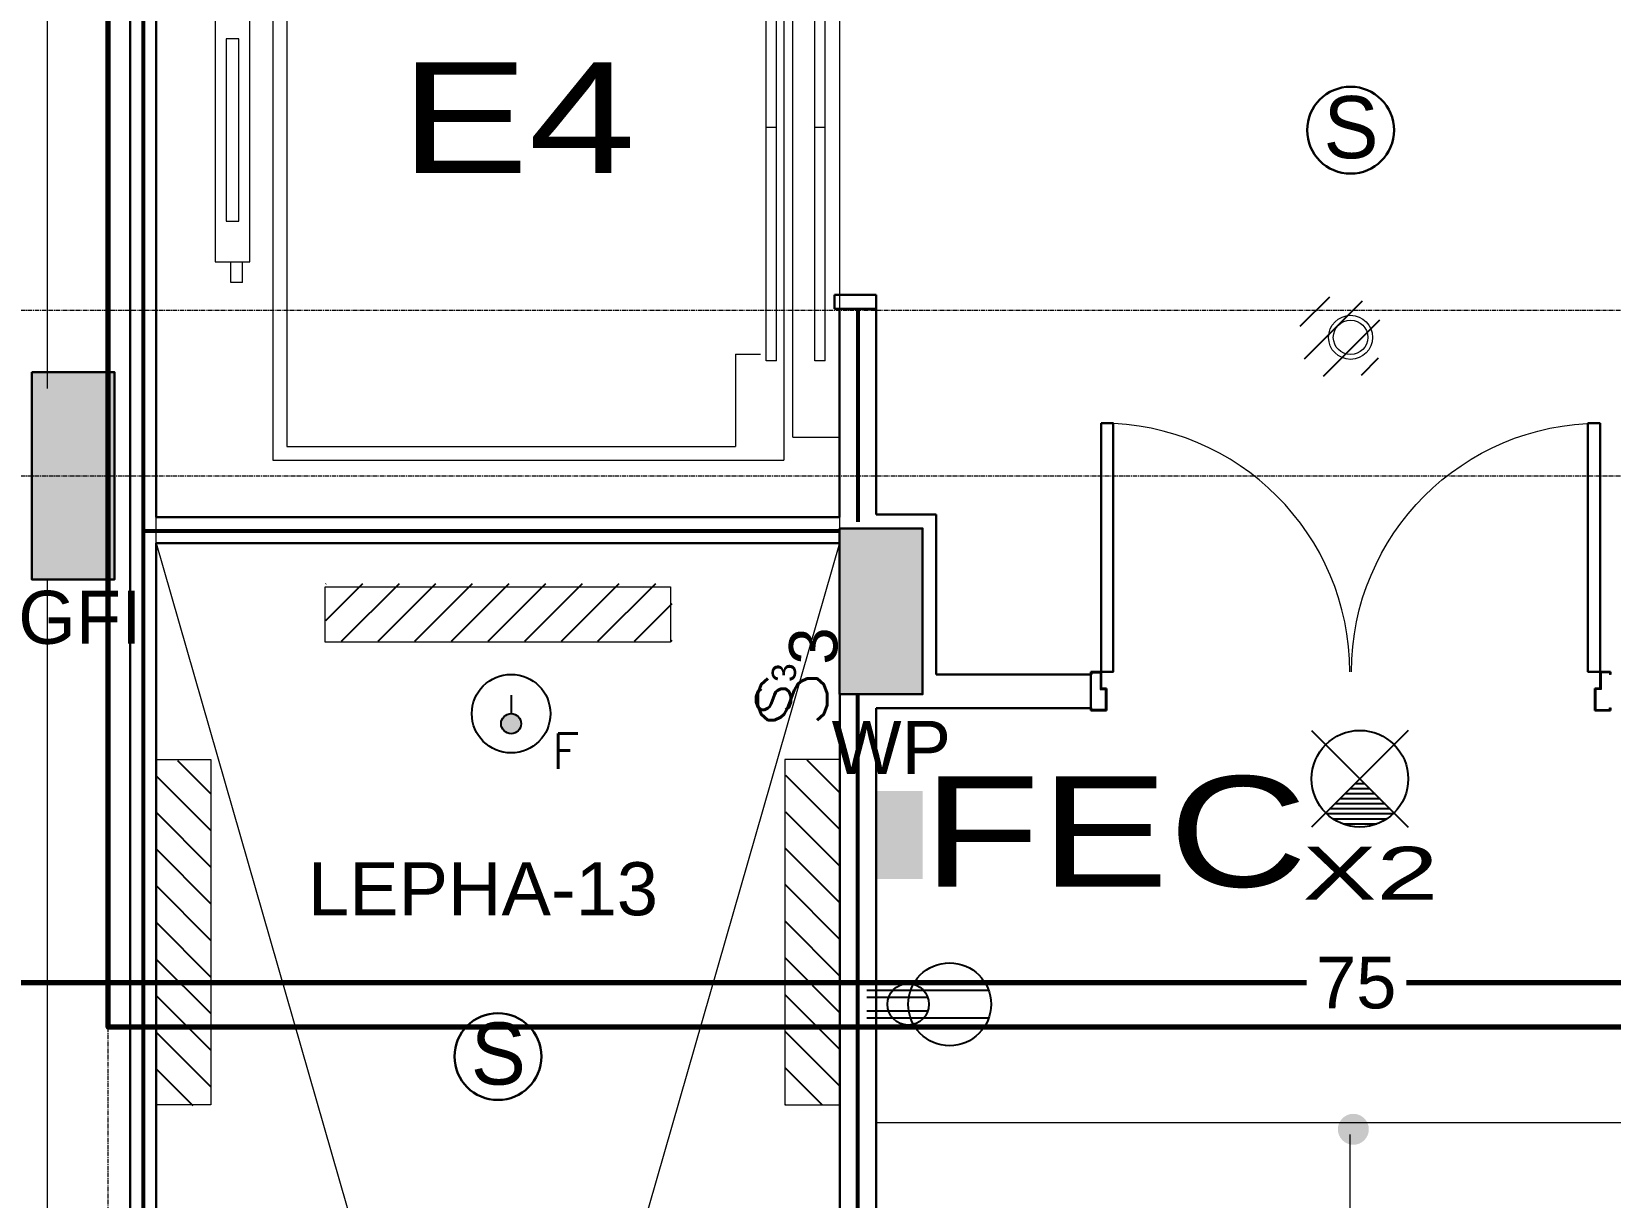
# Model space of a CAD drawing. Header units: inches. Extents: x -40190 to 0, y -3216 to 2257.
# Drawn here: x -22872 to -22643.3, y 798.7 to 967.5 of the extents above; entities that cross this region are included whole.
import ezdxf
from ezdxf import colors
from ezdxf.entities.mleader import LeaderData, LeaderLine
from ezdxf.enums import TextEntityAlignment as Align
from ezdxf.math import Vec2, Vec3

# ---------------------------------------------------------------- set-up
doc = ezdxf.new("R2010")
doc.units = ezdxf.units.IN
doc.header["$LTSCALE"] = 0.5
doc.header["$MEASUREMENT"] = 0
doc.linetypes.add('A113$0$CENTER', pattern=[2, 1.25, -0.25, 0.25, -0.25])
doc.linetypes.add('DASHED2', pattern=[0.375, 0.25, -0.125])
for name, color, linetype in [('A113$0$A-ANNO-PATT- 4-12', 8, 'Continuous'), ('A113$0$A-ANNO-PATT-13-14', 8, 'Continuous'), ('A113$0$A-ANNO-TEXT', 8, 'Continuous'), ('A113$0$A-COLS-COLS13-14', 8, 'Continuous'), ('A113$0$A-DOOR', 8, 'Continuous'), ('A113$0$A-DOOR-FRAM', 8, 'Continuous'), ('A113$0$A-EQPM-FEC', 8, 'Continuous'), ('A113$0$A-FLOR-EVTR', 8, 'Continuous'), ('A113$0$A-FLOR-HRAL', 8, 'Continuous'), ('A113$0$A-FLOR-OPEN-TO-BELOW', 8, 'Continuous'), ('A113$0$A-FLOR-SLAB', 8, 'Continuous'), ('A113$0$A-GRID-GRDP0-15', 8, 'Continuous'), ('A113$0$A-WALL-FIRE', 8, 'Continuous'), ('A113$0$A-WALL-FULL-INTR', 8, 'Continuous'), ('A613$0$A-CLNG-LITE', 3, 'Continuous'), ('A613$0$br613 - E-Lite', 8, 'Continuous'), ('A613$0$Level 30', 8, 'Continuous'), ('E-Anno-Keyn', 72, 'Continuous'), ('E-Anno-Note', 6, 'Continuous'), ('E-Emer-lite', 1, 'Continuous'), ('E-FIRE', 234, 'Continuous'), ('E-Lite-Exit', 13, 'Continuous'), ('E-Lite-Swch', 53, 'Continuous'), ('E-Lite-Swch @ 48', 53, 'Continuous'), ('E-Lite-Swch @ 96', 53, 'Continuous'), ('E-POWR-CLRN', 1, 'DASHED2'), ('E-Powr-Devc', 233, 'Continuous'), ('E-Powr-Devc @ 48', 233, 'Continuous'), ('E-Powr-Devc @ 96', 233, 'Continuous'), ('E-TEXT', 6, 'Continuous'), ('G-Anno', 6, 'Continuous'), ('M-HVAC-text', 6, 'Continuous'), ('XREF', 7, 'Continuous')]:
    doc.layers.add(name, color=color, linetype=linetype)
doc.layers.add('E-Fire-Covr', color=240, linetype='Continuous', lineweight=70, plot=False)
doc.styles.add('A113$0$style-Arial', font='arial.ttf')
doc.styles.add('A613$0$style-Arial', font='arial.ttf')
doc.styles.add('M08', font='arial.ttf', dxfattribs={"height": 7.68})
doc.styles.add('MAMEP ANNO', font='arial.ttf', dxfattribs={"height": 0.101562})
doc.styles.get("Standard").update_dxf_attribs({"font": 'simplex.shx'})

# ---------------------------------------------------------------- blocks, each defined once
blk = doc.blocks.new('PWR-RecepDuplex-Anno')
at = {"color": 0, "linetype": 'ByBlock'}
for p, q in [((-0.0208, 0.1839), (-0.0208, 0)), ((0.0208, 0.1839), (0.0208, 0))]:
    blk.add_line(p, q, dxfattribs=at)
blk.add_circle((0, 0.125), 0.0625, dxfattribs=at)
at = {"color": 6, "style": 'MAMEP ANNO'}
blk.add_attdef('NOTES', (0.0932, 0.1875), '', height=0.0781, dxfattribs=at)
blk = doc.blocks.new('*U1272')
at = {"layer": 'E-Powr-Devc @ 48', "xscale": 48, "yscale": 48, "zscale": 48, "rotation": 270}
blk.add_blockref('PWR-RecepDuplex-Anno', (-22751.02, 826.62), dxfattribs=at)
at = {"layer": 'E-Powr-Devc @ 96', "xscale": 96, "yscale": 96, "zscale": 96, "rotation": 270}
blk.add_blockref('PWR-RecepDuplex-Anno', (-22751.02, 826.62), dxfattribs=at)
blk = doc.blocks.new('MLD-KeyNote')
at = {"color": 0, "linetype": 'Continuous', "transparency": 16777216}
blk.add_lwpolyline([(-0.09375, -0.09375), (0.09375, -0.09375), (0.09375, 0.09375), (-0.09375, 0.09375)], close=True, dxfattribs=at)
at = {"color": 0, "linetype": 'ByBlock', "transparency": 16777216, "style": 'MAMEP ANNO'}
blk.add_attdef('ID', text='', height=0.10156, dxfattribs=at).set_placement((0, 0), align=Align.MIDDLE_CENTER)
blk = doc.blocks.new('A113$0$72dr478_4')
at = {"layer": 'A113$0$A-DOOR', "linetype": 'Continuous', "lineweight": 0}
blk.add_arc((1.5, 5.62), 36, 0, 90, dxfattribs=at)
at = {"layer": 'A113$0$A-DOOR', "linetype": 'Continuous', "lineweight": 0, "extrusion": (0, 0, -1)}
blk.add_arc((-73.75, 5.62), 36, 0, 90, dxfattribs=at)
at = {"layer": 'A113$0$A-DOOR', "linetype": 'Continuous', "lineweight": 30}
for points in [[(1.5, 41.62), (3.25, 41.62), (3.25, 5.62), (1.5, 5.62)], [(73.75, 41.62), (72, 41.62), (72, 5.62), (73.75, 5.62)]]:
    blk.add_3dface(points, dxfattribs=at)
at = {"layer": 'A113$0$A-DOOR-FRAM', "linetype": 'Continuous', "lineweight": 30}
for p, q in [((0, 5.62), (1.5, 5.62)), ((0, 5.62), (0, 5.25)), ((1.5, 5.62), (1.5, 3.2)), ((75.25, 5.62), (73.75, 5.62)), ((73.75, 5.62), (73.75, 3.2)), ((75.25, 5.62), (75.25, 5.25)), ((1.5, 3.2), (2.25, 3.2)), ((2.25, 3.2), (2.25, 0)), ((73.75, 3.2), (73, 3.2)), ((73, 3.2), (73, 0)), ((0, 0), (0, 0.38)), ((2.25, 0), (0, 0)), ((73, 0), (75.25, 0)), ((75.25, 0), (75.25, 0.38))]:
    blk.add_line(p, q, dxfattribs=at)
at = {"layer": 'A113$0$A-DOOR-FRAM', "linetype": 'Continuous', "lineweight": 13}
for p, q in [((0, 5.25), (0.15, 5.25)), ((0.15, 5.47), (1.35, 5.47)), ((0.15, 5.47), (0.15, 5.25)), ((1.35, 5.47), (1.35, 3.05)), ((75.1, 5.47), (73.9, 5.47)), ((73.9, 5.47), (73.9, 3.05)), ((75.1, 5.47), (75.1, 5.25)), ((75.25, 5.25), (75.1, 5.25)), ((1.35, 3.05), (2.1, 3.05)), ((2.1, 3.05), (2.1, 0.15)), ((73.9, 3.05), (73.15, 3.05)), ((73.15, 3.05), (73.15, 0.15)), ((0.15, 0.38), (0, 0.38)), ((0.15, 0.15), (0.15, 0.38)), ((2.1, 0.15), (0.15, 0.15)), ((73.15, 0.15), (75.1, 0.15)), ((75.1, 0.15), (75.1, 0.38)), ((75.1, 0.38), (75.25, 0.38))]:
    blk.add_line(p, q, dxfattribs=at)
blk = doc.blocks.new('A113$0$400#_cab_2')
at = {"layer": 'A113$0$A-FLOR-EVTR', "linetype": 'Continuous', "lineweight": 0}
for p, q in [((-82.11, 48.31), (-82.11, -48.07)), ((-82.11, 48.31), (-8.11, 48.31)), ((-8.11, 48.31), (-8.11, -48.07)), ((-80.11, 46.31), (-15.11, 46.31)), ((-80.11, 46.31), (-80.11, -46.07)), ((-15.11, 46.31), (-15.11, 32.67)), ((-6.86, 45.28), (-6.86, -44.73)), ((-6.8, 45.28), (-0.01, 45.28)), ((-15.11, 32.67), (-11.51, 32.67)), ((-10.7, -33.69), (-10.7, 33.69)), ((-9.2, 33.69), (-10.7, 33.69)), ((-9.2, -33.69), (-9.2, 33.69)), ((-3.64, -33.69), (-3.64, 33.69)), ((-2.14, 33.69), (-3.64, 33.69)), ((-2.14, -33.69), (-2.14, 33.69)), ((-86.51, 22.53), (-88.19, 22.53)), ((-88.19, 19.58), (-88.19, 22.53)), ((-86.51, 22.53), (-87.65, 22.53)), ((-86.51, 19.58), (-86.51, 22.53)), ((-85.46, 19.58), (-90.5, 19.58)), ((-90.5, 19.58), (-90.5, -19.34)), ((-85.46, -19.34), (-85.46, 19.58)), ((-87.06, 12.98), (-88.9, 12.98)), ((-88.9, 12.98), (-88.9, -13.42)), ((-87.06, -13.42), (-87.06, 12.98)), ((-9.2, 0.12), (-10.7, 0.12)), ((-2.14, 0.12), (-3.64, 0.12)), ((-88.9, -13.42), (-87.06, -13.42)), ((-90.5, -19.34), (-85.46, -19.34)), ((-88.19, -22.3), (-88.19, -19.34)), ((-86.51, -22.3), (-86.51, -19.34)), ((-86.51, -22.3), (-88.19, -22.3)), ((-86.51, -22.3), (-87.65, -22.3)), ((-15.11, -32.7), (-11.51, -32.7)), ((-15.11, -32.7), (-15.11, -46.07)), ((-9.2, -33.69), (-10.7, -33.69)), ((-2.14, -33.69), (-3.64, -33.69)), ((-6.8, -44.73), (-0.04, -44.73)), ((-80.11, -46.07), (-15.11, -46.07)), ((-82.11, -48.07), (-8.11, -48.07))]:
    blk.add_line(p, q, dxfattribs=at)
blk = doc.blocks.new('A113')
at = {"layer": 'A113$0$A-ANNO-TEXT', "lineweight": 30}
h = blk.add_hatch(color=256, dxfattribs=at)
edge = h.paths.add_edge_path()
edge.add_arc((-22680.6305, 808.5159), 2.2426, 0, 360)
at = {"layer": 'A113$0$A-ANNO-PATT- 4-12', "lineweight": 30, "extrusion": (0, 0, -1)}
blk.add_solid([(22872.0236, 918.1574, 4909.5523), (22860.0236, 918.1574, 4909.5523), (22872.0236, 888.1574, 4909.5523), (22860.0236, 888.1574, 4909.5523)], dxfattribs=at)
at = {"layer": 'A113$0$A-ANNO-PATT-13-14', "lineweight": 30}
for points in [[(-22872.0236, 918.1574, -4909.5523), (-22860.0236, 918.1574, -4909.5523), (-22872.0236, 888.1574, -4909.5523), (-22860.0236, 888.1574, -4909.5523)], [(-22755.0231, 895.5238, -4909.5523), (-22743.0231, 895.5238, -4909.5523), (-22755.0231, 871.5238, -4909.5523), (-22743.0231, 871.5238, -4909.5523)]]:
    blk.add_solid(points, dxfattribs=at)
at = {"layer": 'A113$0$A-ANNO-TEXT', "lineweight": 0}
blk.add_line((-22681.1458, 807.7435), (-22681.1433, 648.5159), dxfattribs=at)
at = {"layer": 'A113$0$A-COLS-COLS13-14', "lineweight": 30}
for points in [[(-22872.0236, 918.1574, -4909.5523), (-22860.0236, 918.1574, -4909.5523), (-22860.0236, 888.1574, -4909.5523), (-22872.0236, 888.1574, -4909.5523)], [(-22755.0231, 895.5238, -4909.5523), (-22743.0231, 895.5238, -4909.5523), (-22743.0231, 871.5238, -4909.5523), (-22755.0231, 871.5238, -4909.5523)]]:
    blk.add_3dface(points, dxfattribs=at)
at = {"layer": 'A113$0$A-DOOR-FRAM', "lineweight": 30}
for p, q in [((-22755.7549, 929.3479, 1992.7541), (-22755.7549, 927.3479, 1992.7541)), ((-22749.7518, 929.3479, 1992.7541), (-22755.7549, 929.3479, 1992.7541)), ((-22749.7518, 927.3478, 1992.7541), (-22749.7518, 929.3479, 1992.7541)), ((-22755.7549, 927.3479, 1992.7541), (-22749.7518, 927.3478, 1992.7541))]:
    blk.add_line(p, q, dxfattribs=at)
at = {"layer": 'A113$0$A-EQPM-FEC', "lineweight": 13}
blk.add_solid([(-22743.0022, 857.5238, 1992.7541), (-22743.0022, 844.7738, 1992.7541), (-22749.7522, 857.5238, 1992.7541), (-22749.7522, 844.7738, 1992.7541)], dxfattribs=at)
at = {"layer": 'A113$0$A-FLOR-HRAL', "lineweight": 13}
blk.add_line((-22749.7521, 809.5238, 1992.7541), (-22612.2775, 809.5238, 1992.7541), dxfattribs=at)
at = {"layer": 'A113$0$A-FLOR-OPEN-TO-BELOW', "lineweight": 0}
for p, q in [((-22854.0236, 893.4144, 1992.7541), (-22755.0224, 549.1488, 1992.7541)), ((-22755.0231, 893.4145, 1992.7541), (-22854.0229, 549.149, 1992.7541))]:
    blk.add_line(p, q, dxfattribs=at)
at = {"layer": 'A113$0$A-FLOR-SLAB', "lineweight": 0}
blk.add_3dface([(-22854.0242, 1009.1644, 1992.7541), (-22755.0392, 1009.1644, 1992.7541), (-22755.0392, 549.1632, 1992.7541), (-22854.0242, 549.1632, 1992.7541)], dxfattribs=at)
at = {"layer": 'A113$0$A-GRID-GRDP0-15', "linetype": 'A113$0$CENTER', "lineweight": 0}
for p, q in [((-22861.0236, 2113.2362), (-22861.0236, -797.9051)), ((-24110.5721, 927.1574), (-20437.5384, 927.1574)), ((-23884.5631, 903.1574), (-20364.9322, 903.1574))]:
    blk.add_line(p, q, dxfattribs=at)
at = {"layer": 'A113$0$A-WALL-FIRE', "lineweight": 53}
for p, q in [((-22855.8986, 1011.7999, 1992.7541), (-22855.8979, 546.5134, 1992.7541)), ((-22752.3908, 927.3479, 1992.7541), (-22752.3908, 896.4895, 1992.7541)), ((-22755.0231, 895.1406, 1992.7541), (-22855.8984, 895.1406, 1992.7541)), ((-22752.3957, 677.3419, 1992.7541), (-22752.3957, 871.5238, 1992.7541))]:
    blk.add_line(p, q, dxfattribs=at)
at = {"layer": 'A113$0$A-WALL-FULL-INTR', "lineweight": 30}
for p, q in [((-22857.7736, 1010.1859, 1992.7541), (-22857.7729, 543.8781, 1992.7541)), ((-22854.0236, 1009.1488, 1992.7541), (-22854.0235, 897.1644, 1992.7541)), ((-22755.0316, 927.348, 1992.7541), (-22749.7518, 927.3478, 1992.7541)), ((-22755.0303, 897.1645, 1992.7541), (-22755.0297, 927.3485, 1992.7541)), ((-22749.7518, 927.3478, 1992.7541), (-22749.7534, 897.5238, 1992.7541)), ((-22854.0235, 897.1644, 1992.7541), (-22755.0297, 897.1645, 1992.7541)), ((-22749.7534, 897.5238, 1992.7541), (-22741.0231, 897.5238, 1992.7541)), ((-22741.0231, 874.3959, 1992.7541), (-22741.0231, 897.5238, 1992.7541)), ((-22854.0235, 893.4144, 1992.7541), (-22755.0231, 893.4145, 1992.7541)), ((-22854.0234, 893.4144, 1992.7541), (-22854.0229, 549.149, 1992.7541)), ((-22718.6494, 874.3959, 1992.7541), (-22741.0236, 874.3959, 1992.7541)), ((-22718.6494, 874.3959, 1992.7541), (-22718.6494, 869.5238, 1992.7541)), ((-22755.0022, 871.5238, 1992.7541), (-22755.0021, 549.1488, 1992.7541)), ((-22749.7522, 869.5238, 1992.7541), (-22749.7521, 677.3418, 1992.7541)), ((-22749.7522, 869.5238, 1992.7541), (-22718.6494, 869.5238, 1992.7541))]:
    blk.add_line(p, q, dxfattribs=at)
at = {"layer": 'A113$0$A-WALL-FULL-INTR', "lineweight": 0, "elevation": 1992.7541, "flags": 128}
for points in [[(-22869.8037, 1010.1859), (-22869.8038, 915.811)], [(-22869.8037, 888.1574), (-22869.804, 682.1574)]]:
    blk.add_lwpolyline(points, dxfattribs=at)
at = {"layer": 'A113$0$A-DOOR', "lineweight": 0}
blk.add_blockref('A113$0$72dr478_4', (-22718.6494, 869.1459, 1992.7541), dxfattribs=at)
at = {"layer": 'A113$0$A-FLOR-EVTR', "lineweight": 0}
blk.add_blockref('A113$0$400#_cab_2', (-22754.9783, 953.466, 1992.7541), dxfattribs=at)
at = {"layer": 'A113$0$A-ANNO-TEXT', "lineweight": 70, "style": 'A113$0$style-Arial', "width": 1.246875}
blk.add_text('E4', height=16, dxfattribs=at).set_placement((-22818.6595, 947.022))
at = {"layer": 'A113$0$A-ANNO-TEXT', "lineweight": 13, "style": 'A113$0$style-Arial', "width": 1.246875}
blk.add_text('FEC', height=16, dxfattribs=at).set_placement((-22743.0022, 859.6446), align=Align.TOP_LEFT)
blk = doc.blocks.new('*U963')
at = {"layer": 'A613$0$A-CLNG-LITE', "linetype": 'Continuous', "lineweight": 0}
for radius in [3.19, 2.5]:
    blk.add_circle((0, 0), radius, dxfattribs=at)
blk = doc.blocks.new('*U1002')
at = {"layer": 'A613$0$Level 30', "linetype": 'Continuous', "lineweight": 30}
blk.add_circle((0.01, -0.44), 6.29, dxfattribs=at)
at = {"layer": 'A613$0$Level 30', "linetype": 'Continuous', "lineweight": 30, "style": 'A613$0$style-Arial', "width": 0.95}
blk.add_text('S', height=9, dxfattribs=at).set_placement((-3.91, -4.5))
blk = doc.blocks.new('A613')
at = {"layer": 'A613$0$br613 - E-Lite', "lineweight": 13}
for points in [[(-22829.56, 887.16, 2679.43), (-22779.56, 887.16, 2679.43), (-22779.56, 879.16, 2679.43), (-22829.56, 879.16, 2679.43)], [(-22854.12, 812.16, 2679.43), (-22854.12, 862.16, 2679.43), (-22846.12, 862.16, 2679.43), (-22846.12, 812.16, 2679.43)], [(-22755, 812.16, 2679.43), (-22755, 862.16, 2679.43), (-22763, 862.16, 2679.43), (-22763, 812.16, 2679.43)]]:
    blk.add_3dface(points, dxfattribs=at)
at = {"layer": 'A613$0$A-CLNG-LITE', "lineweight": 0}
blk.add_blockref('*U963', (-22681.08, 923.31, 2679.43), dxfattribs=at)
at = {"layer": 'A613$0$Level 30', "lineweight": 30}
for p in [(-22681.09, 953.75, 2679.43), (-22804.57, 819.6, 2679.43)]:
    blk.add_blockref('*U1002', p, dxfattribs=at)
blk = doc.blocks.new('LTG-ExitSign')
at = {"color": 0, "linetype": 'ByBlock'}
for p, q in [((7, 7), (-7, -7)), ((-7, 7), (7, -7)), ((2.19, -2.19), (-2.19, -2.19)), ((1.46, -1.46), (-1.46, -1.46)), ((0.73, -0.73), (-0.73, -0.73)), ((4.38, -4.38), (-4.38, -4.38)), ((3.65, -3.65), (-3.65, -3.65)), ((2.92, -2.92), (-2.92, -2.92)), ((4.79, -5.1), (-4.79, -5.1)), ((3.87, -5.83), (-3.87, -5.83)), ((2.44, -6.56), (-2.44, -6.56))]:
    blk.add_line(p, q, dxfattribs=at)
blk.add_circle((0, 0), 7, dxfattribs=at)
blk = doc.blocks.new('*U360')
at = {"layer": 'E-Fire-Covr'}
blk.add_lwpolyline([(7.29, 268), (264, 268), (264, -260), (-264, -260), (-264, 268), (-7.21, 268)], dxfattribs=at)
at = {"layer": 'E-Fire-Covr', "style": 'MAMEP ANNO'}
blk.add_text('75', height=7.5, dxfattribs=at).set_placement((0, 268), align=Align.MIDDLE_CENTER)
blk = doc.blocks.new('*U361')
at = {"layer": 'E-Fire-Covr'}
blk.add_lwpolyline([(7.24, 184), (180, 184), (180, -176), (-180, -176), (-180, 184), (-7.3, 184)], dxfattribs=at)
blk = doc.blocks.new('LTG-Switch-Anno')
at = {"color": 0, "linetype": 'ByBlock'}
blk.add_text('S', height=0.1042, dxfattribs=at).set_placement((0, -0.1094), align=Align.CENTER)
at = {"color": 6, "style": 'MAMEP ANNO'}
blk.add_attdef('SUB', (0.0521, -0.125), '', height=0.0729, dxfattribs=at)
blk = doc.blocks.new('*U1307')
at = {"layer": 'E-Lite-Swch @ 48', "xscale": 48, "yscale": 48, "zscale": 48, "rotation": 89.99999999999999}
blk.add_blockref('LTG-Switch-Anno', (-22767.27, 870.78, 0), dxfattribs=at).add_auto_attribs({'SUB': '3'})
at = {"layer": 'E-Lite-Swch @ 96', "xscale": 96, "yscale": 96, "zscale": 96, "rotation": 89.99999999999999}
blk.add_blockref('LTG-Switch-Anno', (-22767.27, 870.78, 0), dxfattribs=at).add_auto_attribs({'SUB': '3'})
blk = doc.blocks.new('A$C5D764356')
h = blk.add_hatch(color=256)
edge = h.paths.add_edge_path()
edge.add_arc((6, 6.9), 1.53, 0, 360)
blk.add_line((6, 11.23), (6, 8.43))
for centre, radius in [((6, 8.43), 6), ((6, 6.9), 1.53)]:
    blk.add_circle(centre, radius)
at = {"linetype": 'Continuous', "lineweight": -3}
blk.add_text('F', height=5.4, dxfattribs=at).set_placement((14.32, 2.7), align=Align.MIDDLE)
blk = doc.blocks.new('*U362')
at = {"color": 21, "linetype": 'ByBlock'}
ml = blk.add_multileader_mtext('Standard', dxfattribs=at)
ml.set_content('', color=21, style='MAMEP ANNO')
ml.set_leader_properties(color=256)
ml.build(insert=Vec2(0, 0))
ml.multileader.update_dxf_attribs({"has_dogleg": 0, "text_right_attachment_type": 3, "dogleg_length": 3.84, "arrow_head_size": 7.5, "scale": 96})
ctx = ml.context
ctx.base_point, ctx.scale, ctx.char_height, ctx.arrow_head_size, ctx.landing_gap_size, ctx.plane_origin = Vec3(12.43, 11.25), 96, 7.5, 7.5, 3.75, Vec3(-12.43, 11.25)
ctx.right_attachment = 3
notes = []
notes.append((ctx, [(0, (1, 1, 0), (-356.57, 11.25), (1, 0), 369, [(0, [(-12.43, 11.25)], 0, [])])]))
ctx.mtext.insert, ctx.mtext.flow_direction = Vec3(16.18, 15), 5
ml = blk.add_multileader_mtext('Standard', dxfattribs=at)
ml.set_content('', color=21, style='MAMEP ANNO')
ml.set_leader_properties(color=256)
ml.build(insert=Vec2(0, 0))
ml.multileader.update_dxf_attribs({"has_dogleg": 0, "text_right_attachment_type": 3, "dogleg_length": 3.84, "arrow_head_size": 7.5, "scale": 96})
ctx = ml.context
ctx.base_point, ctx.scale, ctx.char_height, ctx.arrow_head_size, ctx.landing_gap_size, ctx.plane_origin = Vec3(12.43, -11.25), 96, 7.5, 7.5, 3.75, Vec3(-12.43, -11.25)
ctx.right_attachment = 3
notes.append((ctx, [(0, (1, 1, 0), (-356.57, -11.25), (1, 0), 369, [(0, [(-12.43, -11.25)], 0, [])])]))
ctx.mtext.insert, ctx.mtext.flow_direction = Vec3(16.18, -7.5), 5
for ctx, leaders in notes:
    for number, flags, end, landing, length, lines in leaders:
        leader = LeaderData()
        leader.index, (leader.has_last_leader_line, leader.has_dogleg_vector, leader.attachment_direction) = number, flags
        leader.last_leader_point, leader.dogleg_vector, leader.dogleg_length = Vec3(end), Vec3(landing), length
        for number, points, colour, breaks in lines:
            line = LeaderLine()
            line.index, line.vertices, line.color, line.breaks = number, Vec3.list(points), colors.encode_raw_color(colour), breaks
            leader.lines.append(line)
        ctx.leaders.append(leader)

msp = doc.modelspace()

# ---------------------------------------------------------------- hatches: boundary and pattern name
at = {"layer": 'E-Emer-lite'}
h = msp.add_hatch(dxfattribs=at)
h.set_pattern_fill('ANSI31', color=256, scale=30)
h.set_pattern_definition([(45, (1721.632, 2210.0257), (-2.65165043, 2.65165043), [])])
h.paths.add_polyline_path([(-22829.33, 887.54), (-22779.18, 887.54), (-22779.18, 879.18), (-22829.33, 879.18)])
h = msp.add_hatch(dxfattribs=at)
h.set_pattern_fill('ANSI31', color=256, scale=30, angle=90)
h.set_pattern_definition([(135, (-24085.5125, 25363.243), (-2.65165043, -2.65165043), [])])
h.paths.add_polyline_path([(-22762.82, 812.07), (-22762.79, 862.02), (-22754.91, 862.02), (-22754.89, 812.06)])
h = msp.add_hatch(dxfattribs=at)
h.set_pattern_fill('ANSI31', color=256, scale=30, angle=90)
h.set_pattern_definition([(135, (-24176.6515, 25363.1675), (-2.65165043, -2.65165043), [])])
h.paths.add_polyline_path([(-22853.96, 812), (-22853.93, 861.95), (-22846.05, 861.94), (-22846.03, 811.98)])
at = {"layer": 'E-POWR-CLRN'}
h = msp.add_hatch(dxfattribs=at)
h.set_pattern_fill('ANSI31', color=256, scale=30)
h.set_pattern_definition([(45, (-1.282, -237.1792), (-2.6516504, 2.6516504), [])])
edge = h.paths.add_edge_path()
edge.add_arc((-22682.31, 923.16), 6.15, 0, 360)

# ---------------------------------------------------------------- block references
at = {"layer": 'E-FIRE'}
for name, p in [('*U361', (-22680.87, 999.29)), ('*U360', (-22680.14, 561.77))]:
    msp.add_blockref(name, p, dxfattribs=at)
at = {"layer": 'E-FIRE', "xscale": 0.9486373537720567, "yscale": 0.9486373537720567, "zscale": 0.9486373537720567}
msp.add_blockref('A$C5D764356', (-22808.21, 860.71), dxfattribs=at)
at = {"layer": 'E-Lite-Exit', "xscale": 1.5, "yscale": 1.5, "zscale": 1.5, "rotation": 270}
msp.add_blockref('*U362', (-22680.81, 523.04), dxfattribs=at)
at = {"layer": 'E-Lite-Exit'}
msp.add_blockref('LTG-ExitSign', (-22679.6, 859.28), dxfattribs=at)
at = {"layer": 'E-Lite-Swch'}
msp.add_blockref('*U1307', (0, 0), dxfattribs=at)
at = {"layer": 'E-Powr-Devc'}
msp.add_blockref('*U1272', (0, 0), dxfattribs=at)
at = {"layer": 'XREF'}
for name, p in [('A113', (0.08, 0)), ('A613', (0.13, -0.11))]:
    msp.add_blockref(name, p, dxfattribs=at)

# ---------------------------------------------------------------- texts
at = {"layer": 'E-TEXT', "style": 'M08'}
for s, p in [('WP/GFI', (-22894.16, 878.82)), ('WP', (-22756.1, 859.98))]:
    msp.add_text(s, height=7.68, dxfattribs=at).set_placement(p)
at = {"layer": 'E-TEXT', "style": 'M08', "width": 1.5}
msp.add_text('X2', height=7.68, dxfattribs=at).set_placement((-22687.92, 841.75))
at = {"layer": 'G-Anno', "style": 'M08'}
msp.add_text('LEPHA-13', height=7.68, dxfattribs=at).set_placement((-22831.93, 839.51, -40))

# ---------------------------------------------------------------- leaders
at = {"layer": 'E-Anno-Keyn'}
ml = msp.add_multileader_block('Standard', dxfattribs=at)
ml.set_content('MLD-KeyNote', color=256, scale=96)
ml.set_attribute('ID', '18', width=0)
ml.set_leader_properties(color=256, linetype='Continuous')
ml.build(insert=Vec2(0, 0))
ml.multileader.update_dxf_attribs({"has_dogleg": 0, "text_left_attachment_type": 2, "text_right_attachment_type": 2, "dogleg_length": 3.84, "arrow_head_size": 12, "scale": 96})
ctx = ml.context
ctx.base_point, ctx.scale, ctx.char_height, ctx.arrow_head_size, ctx.landing_gap_size, ctx.plane_origin = Vec3(-23166.12, 1004.81), 96, 737.28, 12, 384, Vec3(-23254.36, 947.57)
ctx.left_attachment, ctx.right_attachment = 2, 2
notes = []
notes.append((ctx, [(0, (0, 0, 0), (0, 0), (1, 0), 1, [])]))
ctx.block.insert = Vec3(-23157.12, 1004.81)
ml = msp.add_multileader_block('Standard', dxfattribs=at)
ml.set_content('MLD-KeyNote', color=(89, 89, 89), scale=96)
ml.set_attribute('ID', '8', width=0)
ml.set_leader_properties(color=256, linetype='Continuous')
ml.build(insert=Vec2(0, 0))
ml.multileader.update_dxf_attribs({"has_dogleg": 0, "text_left_attachment_type": 2, "text_right_attachment_type": 2, "dogleg_length": 3.84, "arrow_head_size": 12, "scale": 96})
ctx = ml.context
ctx.base_point, ctx.scale, ctx.char_height, ctx.arrow_head_size, ctx.landing_gap_size, ctx.plane_origin = Vec3(-23073.72, 986.39), 96, 737.28, 12, 384, Vec3(-23174.97, 930.5)
ctx.left_attachment, ctx.right_attachment = 2, 2
notes.append((ctx, [(0, (0, 0, 0), (0, 0), (1, 0), 1, [])]))
ctx.block.insert = Vec3(-23064.72, 986.39)
at = {"layer": 'E-Anno-Note'}
ml = msp.add_multileader_mtext('Standard', dxfattribs=at)
ml.set_content('HEAT TRACE FOR \\PATRIUM GUTTERS', color=(89, 89, 89), style='MAMEP ANNO')
ml.set_leader_properties(color=256, linetype='Continuous')
ml.build(insert=Vec2(0, 0))
ml.multileader.update_dxf_attribs({"has_dogleg": 0, "text_right_attachment_type": 3, "dogleg_length": 3.84, "arrow_head_size": 12, "scale": 96})
ctx = ml.context
ctx.base_point, ctx.scale, ctx.char_height, ctx.arrow_head_size, ctx.landing_gap_size, ctx.plane_origin = Vec3(-22404.67, 944.99), 96, 7.68, 12, 3.75, Vec3(-22475.54, 906.4)
ctx.right_attachment = 3
notes.append((ctx, [(0, (1, 1, 0), (-22773.67, 944.99), (1, 0), 369, [(0, [(-22442.59, 965.49), (-22422.44, 944.99)], 0, [])])]))
ctx.mtext.insert, ctx.mtext.flow_direction = Vec3(-22400.92, 948.89), 5
ml = msp.add_multileader_mtext('Standard', dxfattribs=at)
ml.set_content('EXHAUST FAN MOTORS', color=(89, 89, 89), style='MAMEP ANNO')
ml.set_leader_properties(color=256, linetype='Continuous')
ml.build(insert=Vec2(0, 0))
ml.multileader.update_dxf_attribs({"has_dogleg": 0, "text_right_attachment_type": 3, "dogleg_length": 3.84, "arrow_head_size": 12, "scale": 96})
ctx = ml.context
ctx.base_point, ctx.scale, ctx.char_height, ctx.arrow_head_size, ctx.landing_gap_size, ctx.plane_origin = Vec3(-23579.92, 957.55), 96, 7.68, 12, 3.75, Vec3(-23609.18, 957.55)
ctx.right_attachment = 3
notes.append((ctx, [(0, (1, 1, 0), (-23948.92, 957.55), (1, 0), 369, [(0, [(-23609.18, 957.55)], 0, [])])]))
ctx.mtext.insert, ctx.mtext.width, ctx.mtext.flow_direction = Vec3(-23576.17, 961.45), 124.8927, 5
ml = msp.add_multileader_mtext('Standard', dxfattribs=at)
ml.set_content('ELECTRIC UNIT HEATER', color=(89, 89, 89), style='MAMEP ANNO')
ml.set_leader_properties(color=256, linetype='Continuous')
ml.build(insert=Vec2(0, 0))
ml.multileader.update_dxf_attribs({"has_dogleg": 0, "text_right_attachment_type": 3, "dogleg_length": 3.84, "arrow_head_size": 12, "scale": 96})
ctx = ml.context
ctx.base_point, ctx.scale, ctx.char_height, ctx.arrow_head_size, ctx.landing_gap_size, ctx.plane_origin = Vec3(-23579.92, 933.5), 96, 7.68, 12, 3.75, Vec3(-23609.18, 933.5)
ctx.right_attachment = 3
notes.append((ctx, [(0, (1, 1, 0), (-23948.92, 933.5), (1, 0), 369, [(0, [(-23609.18, 933.5)], 0, [])])]))
ctx.mtext.insert, ctx.mtext.width, ctx.mtext.flow_direction = Vec3(-23576.17, 937.34), 124.8927, 5
ml = msp.add_multileader_mtext('Standard', dxfattribs=at)
ml.set_content('HEAT WHEEL MOTOR', color=(89, 89, 89), style='MAMEP ANNO')
ml.set_leader_properties(color=256, linetype='Continuous')
ml.build(insert=Vec2(0, 0))
ml.multileader.update_dxf_attribs({"has_dogleg": 0, "text_right_attachment_type": 3, "dogleg_length": 3.84, "arrow_head_size": 12, "scale": 96})
ctx = ml.context
ctx.base_point, ctx.scale, ctx.char_height, ctx.arrow_head_size, ctx.landing_gap_size, ctx.plane_origin = Vec3(-23579.92, 822.96), 96, 7.68, 12, 3.75, Vec3(-23609.18, 822.96)
ctx.right_attachment = 3
notes.append((ctx, [(0, (1, 1, 0), (-23948.92, 822.96), (1, 0), 369, [(0, [(-23609.18, 822.96)], 0, [])])]))
ctx.mtext.insert, ctx.mtext.width, ctx.mtext.flow_direction = Vec3(-23576.17, 826.87), 124.8927, 5
at = {"layer": 'M-HVAC-text'}
ml = msp.add_multileader_block('Standard', dxfattribs=at)
ml.set_content('MLD-KeyNote', color=(89, 89, 89), scale=96)
ml.set_attribute('ID', '15', width=0)
ml.set_leader_properties(color=256, linetype='Continuous')
ml.build(insert=Vec2(0, 0))
ml.multileader.update_dxf_attribs({"has_dogleg": 0, "text_left_attachment_type": 2, "text_right_attachment_type": 2, "dogleg_length": 3.84, "arrow_head_size": 12, "scale": 96})
ctx = ml.context
ctx.base_point, ctx.scale, ctx.char_height, ctx.arrow_head_size, ctx.landing_gap_size, ctx.plane_origin = Vec3(-22893.34, 1357.49), 96, 737.28, 12, 384, Vec3(-22994.59, 1301.6)
ctx.left_attachment, ctx.right_attachment = 2, 2
notes.append((ctx, [(0, (0, 0, 0), (0, 0), (1, 0), 1, [])]))
ctx.block.insert = Vec3(-22884.34, 1357.49)
ml = msp.add_multileader_block('Standard', dxfattribs=at)
ml.set_content('MLD-KeyNote', color=(89, 89, 89), scale=96)
ml.set_attribute('ID', '15', width=0)
ml.set_leader_properties(color=256, linetype='Continuous')
ml.build(insert=Vec2(0, 0))
ml.multileader.update_dxf_attribs({"has_dogleg": 0, "text_left_attachment_type": 2, "text_right_attachment_type": 2, "dogleg_length": 3.84, "arrow_head_size": 12, "scale": 96})
ctx = ml.context
ctx.base_point, ctx.scale, ctx.char_height, ctx.arrow_head_size, ctx.landing_gap_size, ctx.plane_origin = Vec3(-22733.75, 1113.31), 96, 737.28, 12, 384, Vec3(-22835, 1057.42)
ctx.left_attachment, ctx.right_attachment = 2, 2
notes.append((ctx, [(0, (0, 0, 0), (0, 0), (1, 0), 1, [])]))
ctx.block.insert = Vec3(-22724.75, 1113.31)
for ctx, leaders in notes:
    for number, flags, end, landing, length, lines in leaders:
        leader = LeaderData()
        leader.index, (leader.has_last_leader_line, leader.has_dogleg_vector, leader.attachment_direction) = number, flags
        leader.last_leader_point, leader.dogleg_vector, leader.dogleg_length = Vec3(end), Vec3(landing), length
        for number, points, colour, breaks in lines:
            line = LeaderLine()
            line.index, line.vertices, line.color, line.breaks = number, Vec3.list(points), colors.encode_raw_color(colour), breaks
            leader.lines.append(line)
        ctx.leaders.append(leader)

doc.saveas('drawing.dxf')
